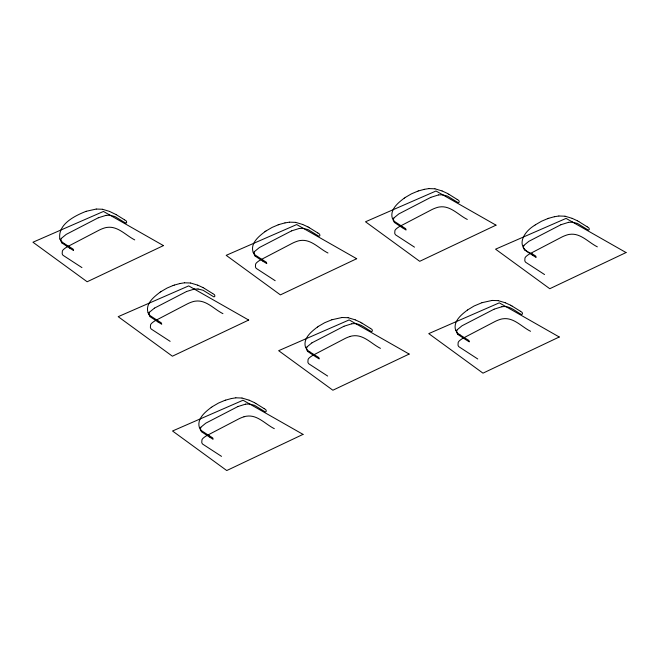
<?xml version="1.0" encoding="UTF-8"?>
<svg xmlns="http://www.w3.org/2000/svg" width="659" height="659" viewBox="0 0 659 659"><rect width="100%" height="100%" fill="white"/><g stroke="black" fill="none" stroke-linecap="round" stroke-linejoin="round"><path stroke-width="0.99" d="M61.271 238.492L60.727 240.601L61.822 242.858M149.469 312.242L148.926 314.359M254.506 251.598L253.97 253.715M200.855 427.263L200.311 429.38M306.979 346.947L306.435 349.064M393.818 218.047L393.283 220.155M457.082 329.879L456.547 331.996M523.88 245.445L523.337 247.553M61.345 238.385L66.221 234.39L98.216 217.824M149.544 312.144L154.42 308.14M254.58 251.499L259.457 247.496L291.459 230.938M200.929 427.164L205.806 423.16L237.8 406.603M393.901 217.94L398.769 213.944L430.772 197.379M307.053 346.848L311.929 342.845M457.165 329.78L462.033 325.777L494.036 309.219M523.954 245.337L528.831 241.342L560.825 224.777M159.849 292.39C153.646 297.077 145.137 303.98 148.069 312.753M264.885 231.746C258.682 236.433 250.173 243.336 253.105 252.109M404.206 198.186C397.995 202.873 389.494 209.776 392.418 218.549M317.358 327.095C311.155 331.782 302.646 338.685 305.578 347.458M211.234 407.41C205.031 412.097 196.522 419 199.455 427.773M534.26 225.584C522.9 232.52 514.671 247.66 532.208 253.863M467.47 310.027C461.259 314.714 452.758 321.608 455.682 330.381M159.906 292.349L160.87 291.682M264.943 231.704L265.906 231.037M404.255 198.145L405.219 197.478M317.416 327.053L318.379 326.386M211.292 407.369L212.256 406.702M534.317 225.543L535.281 224.876M467.519 309.985L474.06 306.015L481.918 302.72M160.936 291.632L167.139 288.024L173.119 285.495M265.981 230.988L272.175 227.38L278.156 224.851M405.293 197.428L411.496 193.82L417.476 191.291M318.445 326.337L324.648 322.729L331.807 319.788M212.322 406.652L218.524 403.044L224.505 400.515M535.347 224.826L541.55 221.226L547.53 218.689M154.437 308.132L186.415 291.583M311.946 342.837L343.924 326.287M98.323 217.775L105.975 215.369M291.558 230.881L299.211 228.484M186.522 291.525L194.174 289.128M430.871 197.329L438.532 194.924M560.933 224.727L568.585 222.322M344.031 326.23L351.684 323.833M237.907 406.545L245.56 404.148M494.135 309.162L501.796 306.756M278.205 224.834L279.334 224.447M417.526 191.275L418.654 190.888M173.169 285.479L174.297 285.083M547.58 218.673L548.708 218.286M224.554 400.499L225.683 400.112M86.098 211.333C74.607 215.831 57.473 224.414 59.87 238.995M86.205 211.3L96.198 209.06M279.441 224.406L284.943 222.907M418.753 190.846L424.264 189.347M174.404 285.05L179.907 283.551M548.815 218.244L554.318 216.745M331.914 319.755L341.906 317.523M482.017 302.687L492.018 300.455M225.79 400.071L231.293 398.571M424.314 189.339L428.754 188.614M285.001 222.899L289.433 222.174M179.965 283.543L184.396 282.818M554.376 216.737L558.807 216.012M231.35 398.563L235.782 397.838M106.099 215.353L109.814 215.246M438.647 194.907L442.37 194.8M299.334 228.467L303.049 228.36M568.709 222.305L572.424 222.198M194.298 289.112L198.013 289.004M351.807 323.816C359.27 322.35 364.954 328.042 370.968 331.353A1.895 1.318 81.4 0 0 371.585 331.543L372.129 331.279A1.021 0.708 81.4 0 0 372.351 330.464L372.096 329.681A1.878 1.302 81.4 0 0 371.569 329.129L370.358 328.363M501.911 306.748C509.374 305.282 515.066 310.982 521.08 314.277A1.895 1.318 81.4 0 0 521.697 314.475L522.241 314.211A1.021 0.708 81.4 0 0 522.463 313.396L522.2 312.613A1.878 1.302 81.4 0 0 521.681 312.061L520.47 311.295M245.683 404.132L249.399 404.025M125.877 223.08L126.421 222.816A1.021 0.708 81.4 0 0 126.643 222.001L126.388 221.218A1.878 1.302 81.4 0 0 125.861 220.666L124.65 219.908M96.313 209.051L102.343 209.249M428.869 188.598L434.899 188.803M289.556 222.157L295.578 222.363M558.931 215.995L564.952 216.201M184.512 282.802L190.542 283.008M492.133 300.438L498.163 300.644M342.021 317.506L348.051 317.712M235.897 397.822L241.927 398.028M442.42 194.8L447.428 196.069L457.816 202.445A1.895 1.318 81.4 0 0 458.433 202.634L458.977 202.371A1.021 0.708 81.4 0 0 459.199 201.555L458.936 200.773A1.878 1.302 81.4 0 0 458.417 200.221L457.206 199.455M572.482 222.198L577.482 223.467L587.869 229.843A1.895 1.318 81.4 0 0 588.495 230.032L589.031 229.769A1.021 0.708 81.4 0 0 589.253 228.953L588.998 228.171A1.878 1.302 81.4 0 0 588.471 227.619L587.268 226.853M303.107 228.36L308.107 229.629L318.495 236.004A1.895 1.318 81.4 0 0 319.121 236.194L319.656 235.93A1.021 0.708 81.4 0 0 319.879 235.115L319.623 234.332A1.878 1.302 81.4 0 0 319.096 233.78L317.893 233.014M109.872 215.246L114.872 216.514L125.259 222.89A1.895 1.318 81.4 0 0 125.877 223.08M198.071 289.004L203.071 290.265L213.458 296.649A1.895 1.318 81.4 0 0 214.076 296.838L214.62 296.575A1.021 0.708 81.4 0 0 214.842 295.759L214.587 294.977A1.878 1.302 81.4 0 0 214.06 294.425L212.849 293.659M249.456 404.025L254.456 405.293L264.844 411.669A1.895 1.318 81.4 0 0 265.462 411.859L266.005 411.595A1.021 0.708 81.4 0 0 266.228 410.779L265.972 409.997A1.878 1.302 81.4 0 0 265.445 409.445L264.234 408.679M565.076 216.226L572.078 218.335M435.022 188.828L442.024 190.937M295.702 222.388L302.703 224.488M102.466 209.274L109.468 211.382M498.286 300.669L505.28 302.769M190.665 283.032L197.667 285.133M348.174 317.737L355.176 319.837M242.051 398.052L249.053 400.153M572.185 218.368L577.375 220.773M442.123 190.97L447.321 193.367M505.387 302.81L510.585 305.208M302.81 224.53L308 226.927M109.567 211.424L116.206 214.645M355.275 319.879L360.473 322.276M197.774 285.174L202.964 287.571M249.16 400.194L254.349 402.591M577.465 220.823L578.816 221.597M447.412 193.425L448.763 194.199M510.676 305.265L512.027 306.04M308.099 226.984L309.442 227.759M360.564 322.333L361.915 323.108M203.054 287.629L204.405 288.403M254.44 402.649L255.791 403.423M578.915 221.663L587.128 226.77M448.861 194.265L457.066 199.372M512.125 306.097L520.33 311.213M309.541 227.825L317.753 232.932M362.013 323.165L370.226 328.281M116.305 214.71L124.518 219.818M204.504 288.461L212.717 293.576M255.89 403.481L264.102 408.596M532.34 255.099L524.49 249.885M402.287 227.701L394.436 222.487M465.542 339.542L457.692 334.319M262.966 261.261L255.115 256.046M315.439 356.61L307.588 351.395M69.73 248.155L61.88 242.932M157.929 321.905L150.079 316.691M209.315 436.925L201.465 431.711M402.155 226.465L394.387 221.391L392.451 218.631M465.419 338.306L460.122 334.978M262.842 260.025L255.066 254.951L253.13 252.191M315.307 355.374L310.01 352.046M69.599 246.919L64.302 243.591M157.798 320.669L150.03 315.595L148.094 312.827M209.183 435.69L201.415 430.615L199.479 427.856M532.439 255.165L535.693 257.183A1.623 0.577 49.7 0 0 536.154 257.381L535.751 256.17A1.639 0.577 49.7 0 0 535.215 255.733L532.324 253.937M402.385 227.767L405.631 229.777A1.623 0.577 49.7 0 0 406.092 229.983L405.697 228.772A1.639 0.577 49.7 0 0 405.161 228.327L402.27 226.539M465.641 339.599L468.895 341.617A1.623 0.577 49.7 0 0 469.356 341.823L468.961 340.604A1.639 0.577 49.7 0 0 468.425 340.168L465.526 338.372M263.065 261.326L266.318 263.336A1.623 0.577 49.7 0 0 266.78 263.542L266.376 262.323A1.639 0.577 49.7 0 0 265.841 261.887L262.949 260.099M315.537 356.676L318.791 358.685A1.623 0.577 49.7 0 0 319.244 358.891L318.849 357.672A1.639 0.577 49.7 0 0 318.313 357.236L315.422 355.44M69.829 248.212L73.083 250.231A1.623 0.577 49.7 0 0 73.536 250.428L73.141 249.217A1.639 0.577 49.7 0 0 72.605 248.781L69.714 246.985M158.028 321.971L161.282 323.981A1.623 0.577 49.7 0 0 161.735 324.187L161.34 322.968A1.639 0.577 49.7 0 0 160.804 322.531L157.913 320.735M209.414 436.991L212.668 439.001A1.623 0.577 49.7 0 0 213.121 439.207L212.725 437.988A1.639 0.577 49.7 0 0 212.19 437.551L209.298 435.764M597.342 246.845C588.347 242.372 580.464 232.668 569.5 234.382A10.396 6.005 0 0 0 567.061 234.942A29.012 16.747 0 0 0 561.435 237.265L530.882 253.213A27.118 15.651 0 0 0 526.368 256.219L525.907 256.648A9.869 5.692 0 0 0 524.968 258.04L524.803 260.692A10.223 5.906 0 0 0 525.635 262.249L544.548 274.548M467.289 219.447C458.293 214.958 450.41 205.27 439.446 206.984A10.396 6.005 0 0 0 436.999 207.544A29.012 16.747 0 0 0 431.373 209.867L400.829 225.815A27.118 15.651 0 0 0 396.306 228.821L395.853 229.25A9.869 5.692 0 0 0 394.906 230.642L394.741 233.294A10.223 5.906 0 0 0 395.573 234.851L414.486 247.15M530.544 331.288C521.557 326.782 513.666 317.119 502.702 318.824A10.396 6.005 0 0 0 500.263 319.384A29.012 16.747 0 0 0 494.637 321.707L464.093 337.655A27.118 15.651 0 0 0 459.57 340.654L459.117 341.082A9.869 5.692 0 0 0 458.17 342.482L458.005 345.127A10.223 5.906 0 0 0 458.837 346.692L477.75 358.982M327.968 253.007C318.972 248.558 311.097 238.805 300.125 240.543A10.396 6.005 0 0 0 297.687 241.103A29.012 16.747 0 0 0 292.061 243.426L261.508 259.374A27.118 15.651 0 0 0 256.994 262.373L256.532 262.809A9.869 5.692 0 0 0 255.593 264.201L255.428 266.854A10.223 5.906 0 0 0 256.26 268.411L275.174 280.709M380.441 348.356C371.445 343.858 363.562 334.187 352.598 335.892A10.396 6.005 0 0 0 350.16 336.452M134.733 239.901C125.745 235.378 117.854 225.74 106.89 227.429A10.396 6.005 0 0 0 104.451 227.989A29.012 16.747 0 0 0 98.817 230.312L68.272 246.26A27.118 15.651 0 0 0 63.758 249.267L63.297 249.695A9.869 5.692 0 0 0 62.358 251.087L62.185 253.74A10.223 5.906 0 0 0 63.025 255.297L81.938 267.595M327.647 376.05L308.733 363.76A10.223 5.906 0 0 1 307.893 362.195L308.066 359.55A9.869 5.692 0 0 1 309.005 358.15L309.458 357.722A27.118 15.651 0 0 1 313.981 354.723L344.533 338.775A29.012 16.747 0 0 1 350.16 336.452M222.931 313.651C213.928 309.203 206.061 299.45 195.089 301.188A10.396 6.005 0 0 0 192.65 301.748A29.012 16.747 0 0 0 187.016 304.071L156.471 320.019A27.118 15.651 0 0 0 151.957 323.017L151.496 323.445A9.869 5.692 0 0 0 150.557 324.846L150.384 327.49A10.223 5.906 0 0 0 151.224 329.055L170.137 341.346M274.317 428.671C265.313 424.223 257.447 414.47 246.474 416.208A10.396 6.005 0 0 0 244.036 416.768M221.523 456.374L202.61 444.075A10.223 5.906 0 0 1 201.769 442.519L201.942 439.866A9.869 5.692 0 0 1 202.881 438.466L203.334 438.037A27.118 15.651 0 0 1 207.857 435.039L238.41 419.091A29.012 16.747 0 0 1 244.036 416.768M460.064 334.937L457.651 333.232M309.952 352.005L307.539 350.3M64.244 243.55L61.831 241.837M457.618 333.199L455.715 330.464M307.514 350.267L305.603 347.532M61.806 241.812L59.895 239.077M524.432 249.81L523.337 247.636M394.37 222.412L393.283 220.238M457.634 334.253L456.547 332.07M255.058 255.972L253.962 253.797M307.531 351.321L306.435 349.138M150.021 316.617L148.926 314.434M201.407 431.637L200.311 429.454M163.44 245.601L87.161 281.764L32.95 242.224L103.455 211.448L163.44 245.601M356.676 258.715L280.396 294.878L226.185 255.338L296.698 224.562L356.676 258.715M248.682 320.052L172.403 356.206L118.192 316.674L188.696 285.891L248.682 320.052M495.996 225.156L419.717 261.318L365.506 221.778L436.011 191.003L495.996 225.156M409.148 354.064L332.869 390.227L278.658 350.687L349.163 319.912L409.148 354.064M626.05 252.554L549.771 288.716L495.56 249.176L566.073 218.401L626.05 252.554M303.025 434.38L226.745 470.542L172.534 431.002L243.039 400.227L303.025 434.38M559.252 336.996L482.981 373.159L428.77 333.619L499.275 302.843L559.252 336.996"/></g></svg>
